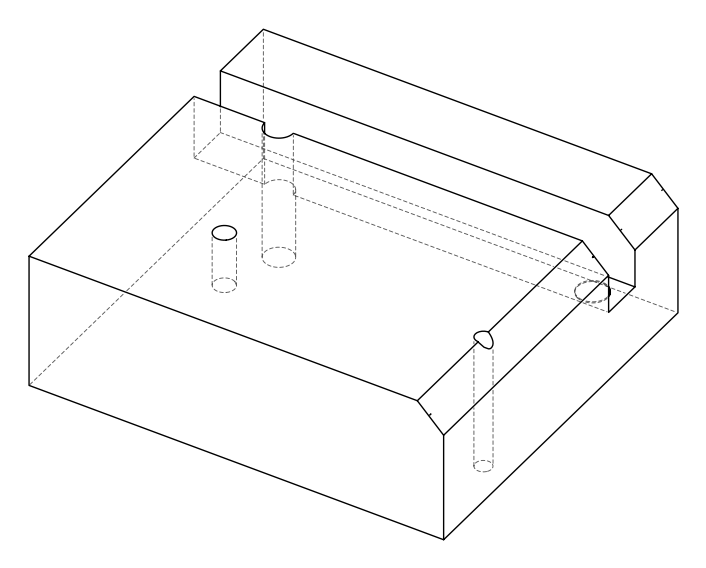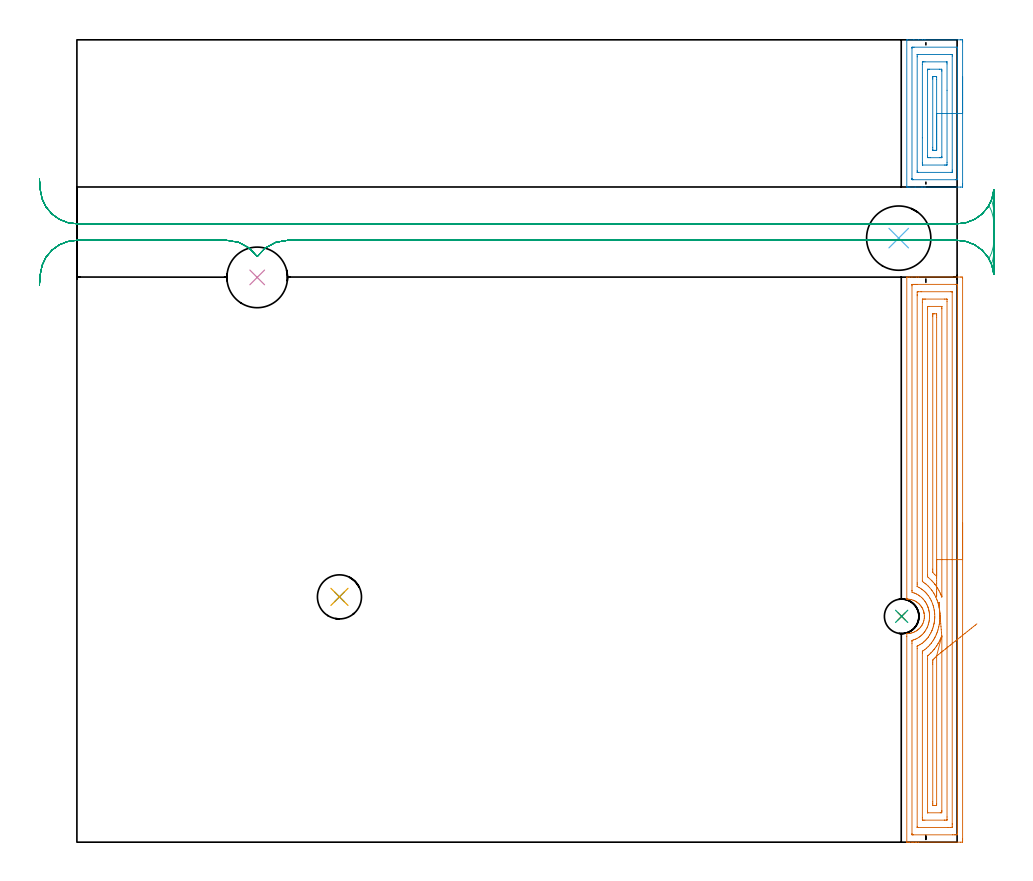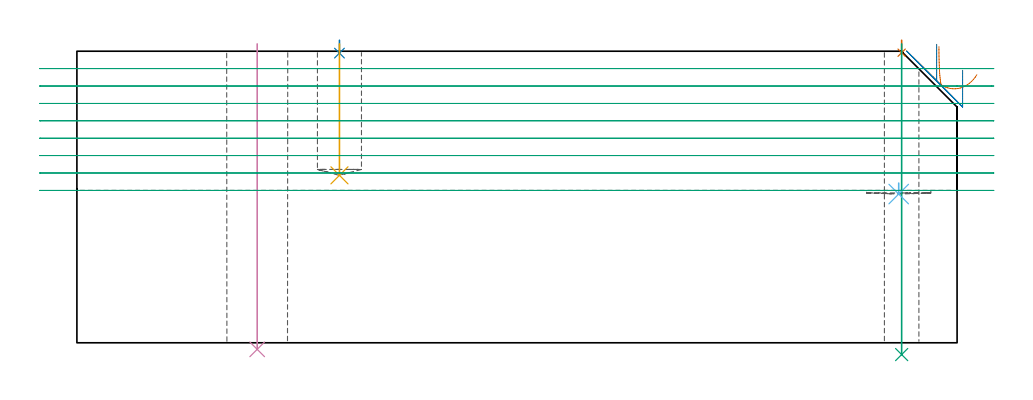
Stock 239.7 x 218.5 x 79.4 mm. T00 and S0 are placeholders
(PLAN: 9 operations, 6 tool changes, 19.9 min)
(1 SPOT_DRILL | STEP1HOLE | NXT0321_9005460120000 | 0.03 min | 1 mm3)
(2 SPOT_DRILL_1 | STEP1POCKET | NXT0321_9005460120000 | 0.03 min | 1 mm3)
(3 DRILL_THROUGH_HOLE_INTO_CENTER | STEP1HOLE | NXT0301_065 | 0.34 min | 5498 mm3)
(4 INDEXABLE_INSERT_DRILL_THROUGH_HOLE_FROM_SOLID | STEP1HOLE_1 | NXT0302_004 | 0.33 min | 16964 mm3)
(5 DRILL_BLIND_HOLE_INTO_CENTER | STEP1POCKET | NXT0301_128 | 0.14 min | 3695 mm3)
(6 INDEXABLE_INSERT_DRILL_BLIND_HOLE_FROM_SOLID | STEP1POCKET_1 | NXT0302_006 | 0.02 min | 9300 mm3)
(7 AREA_MILL | FG_CHAMFER_SURFACE | UGT0205_001 | 7.65 min | 18489 mm3)
(8 AREA_MILL_1 | FG_CHAMFER_SURFACE_1 | UGT0205_001 | 2.16 min | 5466 mm3)
(9 MILL_RECTANGULAR_SLOT | SLOT_RECTANGULAR | UGT0201_094 | Follow Part, ap 5, ae 75% | 9.2 min | 207874 mm3)
(TOOL NXT0321_9005460120000 | NC Spot Drill, 142deg, 12mm, Carbide, Uncoated | D12 PA142 FL30 Z2)
(TOOL NXT0301_065 | Carbide Drill 9.4mm [860.1-0940-075A1-MM 2214] | D9.4 PA140 FL98 Z2)
(TOOL NXT0302_004 | Index. Insert Drill 16.5mm [880-D1650L20-05] | D16.5 PA176 FL83 Z2)
(TOOL NXT0301_128 | Carbide Drill 12mm [861.1-1200-036A1-GP GC34] | D12 PA150 FL37.4 Z2)
(TOOL NXT0302_006 | Index. Insert Drill 17.5mm [880-D1750L25-05] | D17.5 PA176 FL88 Z2)
(TOOL UGT0205_001 | Chamfer Mill 20 x 3 x 45 deg. | D20 FL50 Z2)
(TOOL UGT0201_094 | End mill 20 mm | D20 FL38 Z4)
(OP 1 SPOT_DRILL)
G17 G21 G94 G90
T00 M6
G54
G17 G0 G90 X224.6 Y61.5 S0 M3
G43 Z89.4 H0
G94 G81 G98 Z78.995 F250. R82.4
G80
M5
M2
(OP 2 SPOT_DRILL_1)
G17 G21 G94 G90
T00 M6
G54
G17 G0 G90 X71.5 Y66.8 S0 M3
G43 Z89.4 H0
G94 G81 G98 Z78.884 F250. R82.4
G80
M5
M2
(OP 3 DRILL_THROUGH_HOLE_INTO_CENTER)
G17 G21 G94 G90
T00 M6
G54
G17 G0 G90 X224.6 Y61.5 S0 M3
G43 Z89.4 H1
G94 G73 G98 Z-3.211 F250. Q9.179 R81.4
G80
M5
M2
(OP 4 INDEXABLE_INSERT_DRILL_THROUGH_HOLE_FROM_SOLID)
G17 G21 G94 G90
T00 M6
G54
G17 G0 G90 X49.1 Y153.8 S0 M3
G43 Z89.4 H1
G94 G81 G98 Z-1.788 F250. R81.4
G80
M5
M2
(OP 5 DRILL_BLIND_HOLE_INTO_CENTER)
G17 G21 G94 G90
T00 M6
G54
G17 G0 G90 X71.5 Y66.8 S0 M3
G43 Z89.4 H1
G94 G81 G98 Z45.6 F250. R81.4
G80
M5
M2
(OP 6 INDEXABLE_INSERT_DRILL_BLIND_HOLE_FROM_SOLID)
G17 G21 G94 G90
T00 M6
G54
G17 G0 G90 X223.8 Y164.5 S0 M3
G43 Z89.4 H1
G94 G81 G98 Z40.5 F250. R43.5
G80
M5
M2
(OP 7 AREA_MILL)
G17 G21 G94 G90
T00 M6
G54
G17 G0 G90 X241.2 Y86.95 S1061 M3
G43 Z89.4 H0
Z74.2
G94 G1 Y86.912 Z73.328 F250.
Y86.798 Z72.463
Y86.609 Z71.612
Y86.347 Z70.78
Y86.013 Z69.974
Y85.61 Z69.2
Y85.142 Z68.464
Y84.61 Z67.772
Y84.021 Z67.129
Y83.378 Z66.54
Y82.686 Z66.008
Y81.95 Z65.54
Y81.176 Z65.137
Y80.37 Z64.803
Y79.538 Z64.541
Y78.686 Z64.352
Y77.822 Z64.238
Y76.95 Z64.2
Y0.987
X241.199 Y0.611 Z64.201
X241.195 Y0.099 Z64.203
X241.192 Y0.008 Z64.206
X240.687 Y0. Z64.71
X229.171 Z76.223
X228.611 Z76.785
X228.285 Z77.111
X227.725 Z77.671
X227.399 Z77.996
X226.746 Z78.654
X226.378 Z79.021
X226.026 Z79.365
X226.003 Y0.009 Z79.388
X226. Y0.165 Z79.4
Y55.968
X226.006 Y56.791 Z79.392
X226.218 Y56.803 Z79.181
X226.422 Y56.815 Z78.977
X226.812 Y56.859 Z78.588
X226.968 Y56.883 Z78.431
X227.332 Y56.974 Z78.065
X227.693 Y57.089 Z77.706
X228.14 Y57.28 Z77.259
X228.573 Y57.516 Z76.823
X228.728 Y57.62 Z76.667
X228.928 Y57.754 Z76.471
X228.96 Y57.775 Z76.439
X229.213 Y57.988 Z76.185
X229.28 Y58.051 Z76.118
X229.456 Y58.216 Z75.943
X229.656 Y58.436 Z75.743
X229.844 Y58.667 Z75.554
X230.057 Y58.992 Z75.34
X230.102 Y59.061 Z75.294
X230.12 Y59.093 Z75.276
X230.337 Y59.47 Z75.062
X230.377 Y59.559 Z75.023
X230.542 Y60. Z74.854
X230.669 Y60.451 Z74.728
X230.752 Y60.895 Z74.647
X230.784 Y61.343 Z74.608
X230.785 Y61.363 Z74.609
X230.782 Y61.457 Z74.606
X230.781 Y61.548
Y61.789 Z74.614
X230.73 Y62.235 Z74.667
X230.721 Y62.282 Z74.677
X230.696 Y62.406 Z74.703
X230.641 Y62.664 Z74.754
X230.637 Y62.684 Z74.759
X230.511 Y63.087 Z74.888
X230.499 Y63.126 Z74.901
X230.337 Y63.528 Z75.062
X230.321 Y63.557 Z75.077
X230.205 Y63.778 Z75.194
X230.092 Y63.968 Z75.307
X230.062 Y64.018 Z75.338
X229.853 Y64.301 Z75.543
X229.772 Y64.413 Z75.625
X229.612 Y64.599 Z75.783
X229.454 Y64.785 Z75.942
X229.328 Y64.91 Z76.069
X229.171 Y65.04 Z76.225
X228.985 Y65.194 Z76.414
X228.962 Y65.213 Z76.438
X228.905 Y65.254 Z76.495
X228.728 Y65.377 Z76.667
X228.575 Y65.486 Z76.825
X228.566 Y65.492 Z76.834
X228.461 Y65.552 Z76.938
X228.285 Y65.653 Z77.111
X228.015 Y65.789 Z77.383
X227.99 Y65.802 Z77.409
X227.693 Y65.913 Z77.706
X227.256 Y66.043 Z78.144
X226.812 Y66.135 Z78.587
X226.513 Y66.166 Z78.884
X226.253 Y66.193 Z79.146
X226.088 Y66.198 Z79.311
X226.005 Y66.209 Z79.393
X226. Y66.236 Z79.4
Y153.736
X226.003 Y153.89 Z79.388
X226.025 Y153.893 Z79.366
X226.378 Y153.9 Z79.021
X226.746 Z78.654
X227.399 Z77.996
X228.611 Z76.785
X229.171 Z76.223
X240.687 Z64.71
X240.969 Y153.898 Z64.428
X241.192 Y153.89 Z64.206
X241.199 Y153.665 Z64.199
X241.2 Y76.95 Z64.2
X239.786 Z65.614
Y2.397
X239.784 Y2.177 Z65.616
X239.781 Y2.068 Z65.619
X239.779 Y2.022 Z65.621
X239.702 Y2.01 Z65.698
X239.306 Y2.002 Z66.094
X238.915 Y2.001 Z66.485
X238.423 Y2. Z66.977
X227.792 Z77.608
X227.547 Y2.003 Z77.853
X227.442 Y2.008 Z77.958
X227.425 Y2.01 Z77.975
X227.421 Y2.023 Z77.979
X227.418 Y2.072 Z77.982
X227.415 Y2.175 Z77.985
X227.414 Y2.381 Z77.986
Y54.167
X227.416 Y54.621 Z77.984
X227.419 Y54.84 Z77.981
X227.421 Y54.943 Z77.979
X227.498 Y54.975 Z77.902
X227.804 Y55.075 Z77.596
X228.156 Y55.205 Z77.244
X228.285 Y55.258 Z77.115
X228.575 Y55.387 Z76.825
X228.763 Y55.486 Z76.637
X229.171 Y55.713 Z76.229
X229.325 Y55.812 Z76.075
X229.554 Y55.968 Z75.846
X229.833 Y56.194 Z75.567
X230.057 Y56.391 Z75.343
X230.296 Y56.619 Z75.104
X230.518 Y56.861 Z74.882
X230.71 Y57.095 Z74.69
X230.942 Y57.414 Z74.458
X231.079 Y57.616 Z74.321
X231.165 Y57.754 Z74.235
X231.408 Y58.177 Z73.992
X231.508 Y58.364 Z73.892
X231.631 Y58.646 Z73.769
X231.665 Y58.729 Z73.735
X231.688 Y58.788 Z73.712
X231.828 Y59.178 Z73.572
X231.91 Y59.457 Z73.49
X231.933 Y59.539 Z73.467
X232.02 Y59.889 Z73.38
X232.076 Y60.183 Z73.324
X232.121 Y60.432 Z73.279
X232.175 Y60.975 Z73.225
X232.195 Y61.325 Z73.205
X232.19 Y61.853 Z73.21
X232.16 Y62.218 Z73.24
X232.126 Y62.509 Z73.274
X232.067 Y62.87 Z73.333
X232.019 Y63.111 Z73.381
X231.984 Y63.271 Z73.416
X231.828 Y63.815 Z73.572
X231.766 Y64.004 Z73.634
X231.732 Y64.101 Z73.668
X231.526 Y64.594 Z73.874
X231.371 Y64.896 Z74.029
X231.216 Y65.171 Z74.184
X231.096 Y65.369 Z74.304
X230.942 Y65.588 Z74.458
X230.791 Y65.789 Z74.609
X230.46 Y66.193 Z74.94
X230.262 Y66.416 Z75.138
X230.057 Y66.621 Z75.343
X230.025 Y66.65 Z75.375
X229.987 Y66.682 Z75.413
X229.529 Y67.037 Z75.871
X229.171 Y67.29 Z76.229
X228.671 Y67.575 Z76.729
X228.285 Y67.75 Z77.115
X228.002 Y67.86 Z77.398
X227.612 Y67.982 Z77.788
X227.426 Y68.039 Z77.974
X227.415 Y68.452 Z77.985
Y68.468
X227.414 Y151.503 Z77.986
X227.416 Y151.723 Z77.984
X227.419 Y151.832 Z77.981
X227.421 Y151.878 Z77.979
X227.498 Y151.89 Z77.902
X227.894 Y151.898 Z77.506
X228.285 Y151.899 Z77.115
X228.777 Y151.9 Z76.623
X239.408 Z65.992
X239.653 Y151.897 Z65.747
X239.758 Y151.893 Z65.642
X239.775 Y151.89 Z65.625
X239.779 Y151.877 Z65.621
X239.782 Y151.828 Z65.618
X239.785 Y151.725 Z65.615
X239.786 Y151.519 Z65.614
Y76.95
X238.372 Z67.028
X238.371 Y5.075 Z67.029
Y4.731
X238.367 Y4.182 Z67.033
X238.365 Y4.02 Z67.035
X238.204 Y4.006 Z67.196
X238.029 Y4.003 Z67.371
X237.324 Y4. Z68.076
X237.143 Z68.257
X229.171 Y4.001 Z76.229
X228.99 Y4.004 Z76.41
X228.87 Y4.008 Z76.53
X228.834 Y4.012 Z76.566
X228.833 Y4.027 Z76.567
X228.831 Y4.068 Z76.569
X228.829 Y4.182 Z76.571
Y52.741
X228.832 Y53.289 Z76.568
X228.835 Y53.374 Z76.565
X228.837 Y53.389 Z76.563
X228.859 Y53.402 Z76.541
X228.9 Y53.425 Z76.5
X228.991 Y53.47 Z76.409
X229.171 Y53.565 Z76.229
X229.567 Y53.783 Z75.833
X229.758 Y53.894 Z75.642
X230.057 Y54.089 Z75.343
X230.193 Y54.182 Z75.207
X230.608 Y54.52 Z74.792
X230.942 Y54.821 Z74.458
X231.072 Y54.945 Z74.328
X231.199 Y55.075 Z74.201
X231.495 Y55.411 Z73.905
X231.828 Y55.834 Z73.572
X231.885 Y55.91 Z73.515
X231.926 Y55.968 Z73.474
X232.237 Y56.449 Z73.163
X232.476 Y56.861 Z72.924
X232.56 Y57.016 Z72.84
X232.714 Y57.319 Z72.686
X232.844 Y57.623 Z72.556
X232.896 Y57.754 Z72.504
X233.086 Y58.271 Z72.314
X233.199 Y58.646 Z72.201
X233.286 Y58.963 Z72.114
X233.353 Y59.217 Z72.047
X233.42 Y59.539 Z71.98
X233.449 Y59.692 Z71.951
X233.507 Y60.031 Z71.893
X233.555 Y60.432 Z71.845
X233.559 Y60.473 Z71.841
X233.6 Y60.96 Z71.8
X233.616 Y61.309 Z71.784
Y61.325
X233.6 Y62.099 Z71.8
X233.59 Y62.218 Z71.81
X233.589 Y62.229 Z71.811
X233.538 Y62.69 Z71.862
X233.48 Y63.111 Z71.92
X233.457 Y63.255 Z71.943
X233.3 Y64.004 Z72.1
X233.176 Y64.431 Z72.224
X233.028 Y64.896 Z72.372
X232.714 Y65.686 Z72.686
X232.666 Y65.789 Z72.734
X232.618 Y65.886 Z72.782
X232.316 Y66.427 Z73.084
X232.162 Y66.682 Z73.238
X231.828 Y67.154 Z73.572
X231.492 Y67.575 Z73.908
X231.24 Y67.871 Z74.16
X230.942 Y68.181 Z74.458
X230.617 Y68.468 Z74.783
X230.303 Y68.716 Z75.097
X230.057 Y68.9 Z75.343
X229.791 Y69.087 Z75.609
X229.333 Y69.361 Z76.067
X228.863 Y69.607 Z76.537
X228.835 Y69.623 Z76.565
X228.833 Y69.647 Z76.567
X228.831 Y69.704 Z76.569
X228.829 Y70.254 Z76.571
Y70.599 Z76.572
Y148.825 Z76.571
X228.83 Y149.169 Z76.57
X228.834 Y149.718 Z76.566
X228.835 Y149.88 Z76.565
X228.996 Y149.894 Z76.404
X229.171 Y149.897 Z76.229
X229.876 Y149.9 Z75.524
X230.057 Z75.343
X238.029 Y149.899 Z67.371
X238.21 Y149.896 Z67.19
X238.331 Y149.892 Z67.069
X238.366 Y149.889 Z67.034
X238.367 Y149.873 Z67.033
X238.369 Y149.832 Z67.031
X238.371 Y149.718 Z67.029
X238.372 Y76.95 Z67.028
X236.957 Z68.443
Y6.861
X236.953 Y6.16 Z68.447
X236.95 Y6.056 Z68.45
X236.946 Y6.01 Z68.454
X236.898 Y6.008 Z68.502
X236.685 Y6.004 Z68.715
X236.258 Y6. Z69.142
X236.226 Z69.174
X230.911 Z74.489
X230.506 Y6.004 Z74.894
X230.304 Y6.008 Z75.096
X230.258 Y6.01 Z75.142
X230.25 Y6.038 Z75.15
X230.248 Y6.1 Z75.152
X230.243 Y6.673 Z75.157
Y51.504
X230.245 Y51.856 Z75.155
X230.247 Y51.944 Z75.153
X230.249 Y51.984 Z75.151
X230.269 Y52.007 Z75.131
X230.372 Y52.079 Z75.028
X230.833 Y52.397 Z74.567
X230.942 Y52.483 Z74.458
X231.382 Y52.846 Z74.018
X231.828 Y53.245 Z73.572
X231.851 Y53.267 Z73.549
X231.874 Y53.289 Z73.526
X232.274 Y53.733 Z73.126
X232.649 Y54.182 Z72.751
X232.678 Y54.219 Z72.722
X232.714 Y54.268 Z72.686
X233.045 Y54.742 Z72.355
X233.265 Y55.075 Z72.135
X233.392 Y55.285 Z72.008
X233.6 Y55.642 Z71.8
X233.713 Y55.854 Z71.687
X233.77 Y55.968 Z71.63
X233.998 Y56.46 Z71.402
X234.16 Y56.861 Z71.24
X234.25 Y57.099 Z71.15
X234.351 Y57.376 Z71.049
X234.486 Y57.79 Z70.914
X234.664 Y58.467 Z70.736
X234.708 Y58.646 Z70.692
X234.818 Y59.205 Z70.582
X234.878 Y59.539 Z70.522
X234.932 Y59.983 Z70.468
X234.974 Y60.432 Z70.426
X235.003 Y60.804 Z70.397
X235.024 Y61.325 Z70.376
X235.018 Y61.682 Z70.382
X235.005 Y62.218 Z70.395
X234.972 Y62.621 Z70.428
X234.921 Y63.111 Z70.479
X234.844 Y63.643 Z70.556
X234.774 Y64.004 Z70.626
X234.607 Y64.774 Z70.793
X234.574 Y64.896 Z70.826
X234.486 Y65.196 Z70.914
X234.293 Y65.789 Z71.107
X234.174 Y66.103 Z71.226
X233.937 Y66.682 Z71.463
X233.83 Y66.914 Z71.57
X233.6 Y67.356 Z71.8
X233.48 Y67.575 Z71.92
X233.317 Y67.86 Z72.083
X232.899 Y68.468 Z72.501
X232.714 Y68.716 Z72.686
X232.185 Y69.361 Z73.215
X231.828 Y69.742 Z73.572
X231.255 Y70.254 Z74.145
X230.942 Y70.5 Z74.458
X230.574 Y70.769 Z74.826
X230.335 Y70.94 Z75.065
X230.262 Y70.994 Z75.138
X230.249 Y71.007 Z75.151
X230.247 Y71.017 Z75.153
X230.244 Y71.046 Z75.156
X230.243 Y71.146 Z75.157
Y147.039
X230.247 Y147.74 Z75.153
X230.25 Y147.844 Z75.15
X230.254 Y147.89 Z75.146
X230.302 Y147.892 Z75.098
X230.515 Y147.896 Z74.885
X230.942 Y147.9 Z74.458
X230.974 Z74.426
X236.289 Z69.111
X236.694 Y147.896 Z68.706
X236.896 Y147.892 Z68.504
X236.942 Y147.89 Z68.458
X236.95 Y147.862 Z68.45
X236.952 Y147.8 Z68.448
X236.957 Y147.227 Z68.443
Y76.95
X235.543 Z69.857
Y67.229
X235.542 Y66.884 Z69.858
X235.539 Y66.786 Z69.861
X235.538 Y66.771 Z69.862
X235.513 Y66.829 Z69.887
X235.443 Y66.999 Z69.957
X235.372 Y67.177 Z70.028
X235.207 Y67.575 Z70.193
X235.081 Y67.868 Z70.319
X234.773 Y68.468 Z70.627
X234.486 Y68.988 Z70.914
X234.252 Y69.361 Z71.148
X233.729 Y70.123 Z71.671
X233.628 Y70.254 Z71.772
X233.6 Y70.289 Z71.8
X233.211 Y70.751 Z72.189
X232.862 Y71.146 Z72.538
X232.714 Y71.302 Z72.686
X231.903 Y72.039 Z73.497
X231.674 Y72.235 Z73.726
X231.664 Y72.414 Z73.736
X231.659 Y72.759 Z73.741
X231.658 Y72.932 Z73.742
Y145.253
X231.659 Y145.424 Z73.741
X231.664 Y145.598 Z73.736
X231.675 Y145.89 Z73.725
X231.828 Y145.894 Z73.572
X232.074 Y145.899 Z73.326
X235.463 Z69.937
X235.52 Y145.898 Z69.88
X235.534 Y145.895 Z69.866
X235.536 Y145.892 Z69.864
X235.539 Y145.87 Z69.861
X235.541 Y145.772 Z69.859
X235.543 Y145.426 Z69.857
Y145.253
Y76.95
X234.129 Z71.271
X234.128 Y73.293 Z71.272
X234.126 Y72.932 Z71.274
X234.122 Y72.406 Z71.278
X233.6 Y72.883 Z71.8
X233.55 Y72.932 Z71.851
X233.078 Y73.458 Z72.322
X233.075 Y73.825 Z72.325
X233.072 Y74.357 Z72.328
X233.071 Y143.108 Z72.329
X233.072 Y143.468 Z72.328
X233.074 Y143.734 Z72.326
X233.077 Y143.866 Z72.323
X233.079 Y143.89 Z72.321
X233.11 Y143.894 Z72.29
X233.173 Y143.898 Z72.227
X233.6 Z71.8
X234.061 Y143.896 Z71.339
X234.115 Y143.89 Z71.285
X234.122 Y143.834 Z71.278
X234.125 Y143.468 Z71.275
X234.128 Y142.935 Z71.272
X234.129 Y76.95 Z71.271
Y76.078 Z71.309
Y75.214 Z71.423
Y74.362 Z71.612
Y73.53 Z71.874
Y72.724 Z72.208
Y71.95 Z72.611
Y71.214 Z73.08
Y70.522 Z73.611
Y69.879 Z74.2
Y69.29 Z74.843
Y68.758 Z75.535
Y68.29 Z76.271
Y67.887 Z77.045
Y67.553 Z77.851
Y67.291 Z78.683
Y67.102 Z79.535
Y66.988 Z80.399
Y66.95 Z81.271
G0 X234.76 Y65.292 Z80.674
G1 X234.758 Y65.326 Z79.803
X234.761 Y65.285 Z78.931
X234.771 Y65.168 Z78.067
X234.787 Y64.977 Z77.216
X234.809 Y64.712 Z76.385
X234.837 Y64.376 Z75.58
X234.871 Y63.972 Z74.808
X234.911 Y63.502 Z74.074
X234.955 Y62.97 Z73.384
X235.005 Y62.38 Z72.743
X235.059 Y61.737 Z72.156
X235.117 Y61.045 Z71.628
X235.178 Y60.31 Z71.162
X235.243 Y59.538 Z70.762
X235.311 Y58.733 Z70.431
X235.38 Y57.903 Z70.172
X235.451 Y57.054 Z69.987
X235.524 Y56.191 Z69.876
X235.536 Y56.042 Z69.864
X235.541 Y55.968 Z69.859
X235.542 Y55.904 Z69.858
X235.543 Y55.795 Z69.857
X235.542 Y8.647 Z69.858
X235.541 Y8.476 Z69.859
X235.536 Y8.301 Z69.864
X235.525 Y8.01 Z69.875
X235.372 Y8.006 Z70.028
X235.126 Y8.001 Z70.274
X231.737 Z73.663
X231.68 Y8.002 Z73.72
X231.666 Y8.005 Z73.734
X231.664 Y8.008 Z73.736
X231.661 Y8.03 Z73.739
X231.659 Y8.128 Z73.741
X231.657 Y8.474 Z73.743
Y8.647
Y49.891
X231.659 Y50.611 Z73.741
X231.661 Y50.697 Z73.739
X231.664 Y50.736 Z73.736
X231.681 Y50.759 Z73.719
X231.828 Y50.888 Z73.572
X232.157 Y51.173 Z73.243
X232.527 Y51.504 Z72.873
X232.623 Y51.595 Z72.777
X232.714 Y51.688 Z72.686
X233.052 Y52.056 Z72.348
X233.349 Y52.397 Z72.051
X233.463 Y52.535 Z71.937
X233.6 Y52.711 Z71.8
X233.844 Y53.043 Z71.556
X234.019 Y53.289 Z71.381
X234.207 Y53.571 Z71.193
X234.486 Y54.011 Z70.914
X234.549 Y54.118 Z70.851
X234.586 Y54.182 Z70.814
X234.863 Y54.695 Z70.537
X235.047 Y55.075 Z70.353
X235.15 Y55.298 Z70.25
X235.372 Y55.814 Z70.028
X235.524 Y56.191 Z69.876
X234.122 Y50.685 Z71.278
X234.125 Y50.662 Z71.275
X234.127 Y50.611 Z71.273
X234.128 Y50.518 Z71.272
Y10.432
X234.126 Y10.166 Z71.274
X234.123 Y10.034 Z71.277
X234.121 Y10.01 Z71.279
X234.09 Y10.006 Z71.31
X234.027 Y10.002 Z71.373
X233.6 Z71.8
X233.139 Y10.004 Z72.261
X233.085 Y10.01 Z72.315
X233.078 Y10.066 Z72.322
X233.075 Y10.432 Z72.325
X233.072 Y10.965 Z72.328
X233.071 Y48.465 Z72.329
X233.072 Y48.825 Z72.328
X233.075 Y49.354 Z72.325
X233.078 Y49.537 Z72.322
X233.088 Y49.62 Z72.312
X233.185 Y49.718 Z72.215
X233.395 Y49.924 Z72.005
X233.6 Y50.131 Z71.8
X233.832 Y50.377 Z71.568
X234.084 Y50.653 Z71.316
X234.102 Y50.669 Z71.298
X234.122 Y50.685 Z71.278
X234.677 Y51.129 Z70.771
X235.264 Y51.599 Z70.329
X235.879 Y52.09 Z69.953
X236.517 Y52.601 Z69.648
X237.174 Y53.126 Z69.415
X237.844 Y53.662 Z69.256
X238.522 Y54.204 Z69.173
X239.203 Y54.749 Z69.165
X239.882 Y55.292 Z69.234
X240.554 Y55.83 Z69.378
X241.214 Y56.357 Z69.597
X241.856 Y56.871 Z69.888
X242.476 Y57.367 Z70.25
X243.068 Y57.841 Z70.68
X243.63 Y58.29 Z71.174
X244.155 Y58.71 Z71.729
X244.641 Y59.099 Z72.341
X245.084 Y59.453 Z73.004
G0 Z89.4
M5
M2
(OP 8 AREA_MILL_1)
G17 G21 G94 G90
T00 M6
G54
G17 G0 G90 X241.2 Y208.45 S1061 M3
G43 Z89.4 H0
Z74.2
G94 G1 Y208.412 Z73.328 F250.
Y208.298 Z72.463
Y208.109 Z71.612
Y207.847 Z70.78
Y207.513 Z69.974
Y207.11 Z69.2
Y206.642 Z68.464
Y206.11 Z67.772
Y205.521 Z67.129
Y204.878 Z66.54
Y204.186 Z66.008
Y203.45 Z65.54
Y202.676 Z65.137
Y201.87 Z64.803
Y201.038 Z64.541
Y200.187 Z64.352
Y199.322 Z64.238
Y198.45 Z64.2
Y179.305
X241.199 Y178.932 Z64.201
X241.193 Y178.425 Z64.203
X241.191 Y178.407 Z64.205
X240.687 Y178.4 Z64.709
X230.942 Z74.452
X230.233 Z75.165
X230.057 Z75.341
X228.285 Z77.112
X226.811 Z78.587
X226.513 Z78.885
X226.202 Y178.401 Z79.196
X226.006 Y178.41 Z79.392
X226. Y178.488 Z79.4
Y218.412
X226.005 Y218.49 Z79.392
X226.204 Y218.5 Z79.194
X227.933 Z77.466
X229.171 Z76.227
X230.233 Z75.165
X230.942 Z74.452
X240.687 Z64.709
X241.045 Y218.497 Z64.351
X241.191 Y218.49 Z64.205
X241.199 Y218.343 Z64.199
X241.2 Y217.968 Z64.2
Y198.45
X239.786 Z65.614
Y180.706
X239.784 Y180.488 Z65.616
X239.782 Y180.435 Z65.618
X239.78 Y180.416 Z65.62
X239.73 Y180.41 Z65.67
X239.527 Y180.404 Z65.873
X239.221 Y180.4 Z66.179
X227.705 Z77.695
X227.527 Y180.402 Z77.873
X227.477 Y180.405 Z77.923
X227.43 Y180.409 Z77.97
X227.421 Y180.491 Z77.979
X227.415 Y180.691 Z77.985
X227.414 Y180.706 Z77.986
Y216.194
X227.416 Y216.412 Z77.984
X227.418 Y216.465 Z77.982
X227.42 Y216.484 Z77.98
X227.47 Y216.49 Z77.93
X227.674 Y216.496 Z77.726
X227.98 Y216.5 Z77.42
X239.496 Z65.904
X239.673 Y216.498 Z65.727
X239.723 Y216.495 Z65.677
X239.77 Y216.491 Z65.63
X239.779 Y216.409 Z65.621
X239.785 Y216.209 Z65.615
X239.786 Y216.194 Z65.614
Y198.45
X238.372 Z67.028
Y183.025
X238.37 Y182.481 Z67.03
X238.368 Y182.439 Z67.032
X238.366 Y182.423 Z67.034
X238.349 Y182.41 Z67.051
X238.19 Y182.403 Z67.21
X238.109 Y182.4 Z67.291
X229.171 Z76.229
X229.09 Y182.401 Z76.31
X228.93 Y182.406 Z76.47
X228.835 Y182.411 Z76.565
X228.832 Y182.433 Z76.568
X228.831 Y182.481 Z76.569
X228.829 Y182.823 Z76.571
Y213.875
X228.83 Y214.419 Z76.57
X228.832 Y214.461 Z76.568
X228.835 Y214.477 Z76.565
X228.851 Y214.49 Z76.549
X229.01 Y214.497 Z76.39
X229.091 Y214.5 Z76.309
X238.029 Z67.371
X238.11 Y214.499 Z67.29
X238.271 Y214.494 Z67.129
X238.366 Y214.489 Z67.034
X238.368 Y214.467 Z67.032
X238.37 Y214.419 Z67.03
X238.371 Y214.077 Z67.029
X238.372 Y198.45 Z67.028
X236.957 Z68.443
Y185.142
X236.951 Y184.448 Z68.449
X236.946 Y184.41 Z68.454
X236.906 Y184.406 Z68.494
X236.813 Y184.402 Z68.587
X236.628 Y184.4 Z68.772
X236.258 Z69.142
X230.361 Y184.401 Z75.039
X230.289 Y184.405 Z75.111
X230.256 Y184.41 Z75.144
X230.25 Y184.427 Z75.15
X230.244 Y184.955 Z75.156
X230.243 Y191.832 Z75.157
Y211.758
X230.249 Y212.452 Z75.151
X230.254 Y212.49 Z75.146
X230.294 Y212.494 Z75.106
X230.387 Y212.498 Z75.013
X230.572 Y212.5 Z74.828
X230.942 Z74.458
X236.839 Y212.499 Z68.561
X236.911 Y212.495 Z68.489
X236.944 Y212.491 Z68.456
X236.95 Y212.473 Z68.45
X236.956 Y211.945 Z68.444
X236.957 Y204.754 Z68.443
Y198.45
X235.543 Z69.857
Y186.745
X235.542 Y186.573 Z69.858
X235.539 Y186.459 Z69.861
X235.536 Y186.421 Z69.864
X235.529 Y186.41 Z69.871
X235.5 Y186.406 Z69.9
X235.372 Y186.402 Z70.028
X235.002 Y186.4 Z70.398
X232.343 Y186.401 Z73.057
X231.828 Y186.408 Z73.572
X231.664 Y186.411 Z73.736
X231.659 Y186.745 Z73.741
X231.658 Y186.917 Z73.742
X231.657 Y210.155 Z73.743
X231.658 Y210.327 Z73.742
X231.661 Y210.441 Z73.739
X231.664 Y210.479 Z73.736
X231.671 Y210.49 Z73.729
X231.7 Y210.494 Z73.7
X231.828 Y210.498 Z73.572
X232.199 Y210.5 Z73.201
X234.857 Y210.499 Z70.543
X235.372 Y210.492 Z70.028
X235.536 Y210.489 Z69.864
X235.541 Y210.155 Z69.859
X235.543 Y209.984 Z69.857
Y198.45
X234.129 Z71.271
Y189.049
X234.126 Y188.691 Z71.274
X234.122 Y188.429 Z71.278
X234.113 Y188.41 Z71.287
X234.065 Y188.405 Z71.335
X233.987 Y188.401 Z71.413
X233.89 Y188.4 Z71.51
X233.6 Y188.401 Z71.8
X233.31 Y188.404 Z72.09
X233.117 Y188.41 Z72.283
X233.077 Y188.422 Z72.323
X233.075 Y188.451 Z72.325
X233.072 Y188.514 Z72.328
X233.071 Y188.691 Z72.329
Y189.221
X233.072 Y207.851 Z72.328
X233.074 Y208.209 Z72.326
X233.078 Y208.471 Z72.322
X233.088 Y208.49 Z72.312
X233.136 Y208.495 Z72.264
X233.213 Y208.499 Z72.187
X233.31 Y208.5 Z72.09
X233.6 Y208.499 Z71.8
X233.89 Y208.496 Z71.51
X234.083 Y208.49 Z71.317
X234.123 Y208.478 Z71.277
X234.125 Y208.449 Z71.275
X234.128 Y208.386 Z71.272
X234.129 Y208.209 Z71.271
Y207.679
Y198.45
Y197.578 Z71.309
Y196.714 Z71.423
Y195.862 Z71.612
Y195.03 Z71.874
Y194.224 Z72.208
Y193.45 Z72.611
Y192.714 Z73.08
Y192.022 Z73.611
Y191.379 Z74.2
Y190.79 Z74.843
Y190.259 Z75.535
Y189.79 Z76.271
Y189.387 Z77.045
Y189.053 Z77.851
Y188.791 Z78.683
Y188.602 Z79.535
Y188.488 Z80.399
Y188.45 Z81.271
G0 Z89.4
M5
M2
(OP 9 MILL_RECTANGULAR_SLOT)
G17 G21 G94 G90
T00 M6
G54
G17 G0 G90 X-10.202 Y151.683 S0 M3
G43 Z89.4 H0
Z74.662
G94 G1 X-9.97 Y154.674 F250.
G2 X0. Y163.9 R10. F500.
G1 X40.801
G2 X49.1 Y159.479 R10.
X57.399 Y163.9 R10.
G1 X239.7
G2 X248.36 Y158.9 R10.
G3 X249.7 Y163.9 R10.
G1 Y168.4
G3 X248.36 Y173.4 R10.
G2 X239.7 Y168.4 R10.
G1 X0.
G2 X-9.97 Y177.626 R10.
G1 X-10.202 Y180.617 F250.
G0 Y151.683 Z69.925
G1 X-9.97 Y154.674
G2 X0. Y163.9 R10. F500.
G1 X40.801
G2 X49.1 Y159.479 R10.
X57.399 Y163.9 R10.
G1 X239.7
G2 X249.039 Y157.475 R10.
G1 X249.067 Y157.465
G3 X249.7 Y160.965 R10.
G1 Y171.331
G3 X249.066 Y174.834 R10.
G1 X249.038 Y174.823
G2 X239.7 Y168.4 R10.
G1 X0.
G2 X-9.97 Y177.626 R10.
G1 X-10.202 Y180.617 F250.
G0 Y151.683 Z65.187
G1 X-9.97 Y154.674
G2 X0. Y163.9 R10. F500.
G1 X40.801
G2 X49.1 Y159.479 R10.
X57.399 Y163.9 R10.
G1 X239.7
G2 X249.634 Y155.044 R10.
G1 X249.664 Y155.041
G3 X249.7 Y155.886 R10.
G1 Y176.401
G3 X249.664 Y177.253 R10.
G1 X249.634 Y177.25
G2 X239.7 Y168.4 R10.
G1 X0.
G2 X-9.97 Y177.626 R10.
G1 X-10.202 Y180.617 F250.
G0 Y151.683 Z60.45
G1 X-9.97 Y154.674
G2 X0. Y163.9 R10. F500.
G1 X40.801
G2 X49.1 Y159.479 R10.
X57.399 Y163.9 R10.
G1 X239.7
G2 X249.67 Y154.674 R10.
G1 X249.7
Y177.626
X249.67
G2 X239.7 Y168.4 R10.
G1 X0.
G2 X-9.97 Y177.626 R10.
G1 X-10.202 Y180.617 F250.
G0 Y151.683 Z55.712
G1 X-9.97 Y154.674
G2 X0. Y163.9 R10. F500.
G1 X40.801
G2 X49.1 Y159.479 R10.
X57.399 Y163.9 R10.
G1 X239.7
G2 X249.67 Y154.674 R10.
G1 X249.7
Y177.626
X249.67
G2 X239.7 Y168.4 R10.
G1 X0.
G2 X-9.97 Y177.626 R10.
G1 X-10.202 Y180.617 F250.
G0 Y151.683 Z50.975
G1 X-9.97 Y154.674
G2 X0. Y163.9 R10. F500.
G1 X40.801
G2 X49.1 Y159.479 R10.
X57.399 Y163.9 R10.
G1 X239.7
G2 X249.67 Y154.674 R10.
G1 X249.7
Y177.626
X249.67
G2 X239.7 Y168.4 R10.
G1 X0.
G2 X-9.97 Y177.626 R10.
G1 X-10.202 Y180.617 F250.
G0 Y151.683 Z46.237
G1 X-9.97 Y154.674
G2 X0. Y163.9 R10. F500.
G1 X40.801
G2 X49.1 Y159.479 R10.
X57.399 Y163.9 R10.
G1 X239.7
G2 X249.67 Y154.674 R10.
G1 X249.7
Y177.626
X249.67
G2 X239.7 Y168.4 R10.
G1 X0.
G2 X-9.97 Y177.626 R10.
G1 X-10.202 Y180.617 F250.
G0 Y151.683 Z41.5
G1 X-9.97 Y154.674
G2 X0. Y163.9 R10. F500.
G1 X40.801
G2 X49.1 Y159.479 R10.
X57.399 Y163.9 R10.
G1 X239.7
G2 X249.67 Y154.674 R10.
G1 X249.7
Y177.626
X249.67
G2 X239.7 Y168.4 R10.
G1 X0.
G2 X-9.97 Y177.626 R10.
G1 X-10.202 Y180.617 F250.
G0 Z89.4
M5
M2
